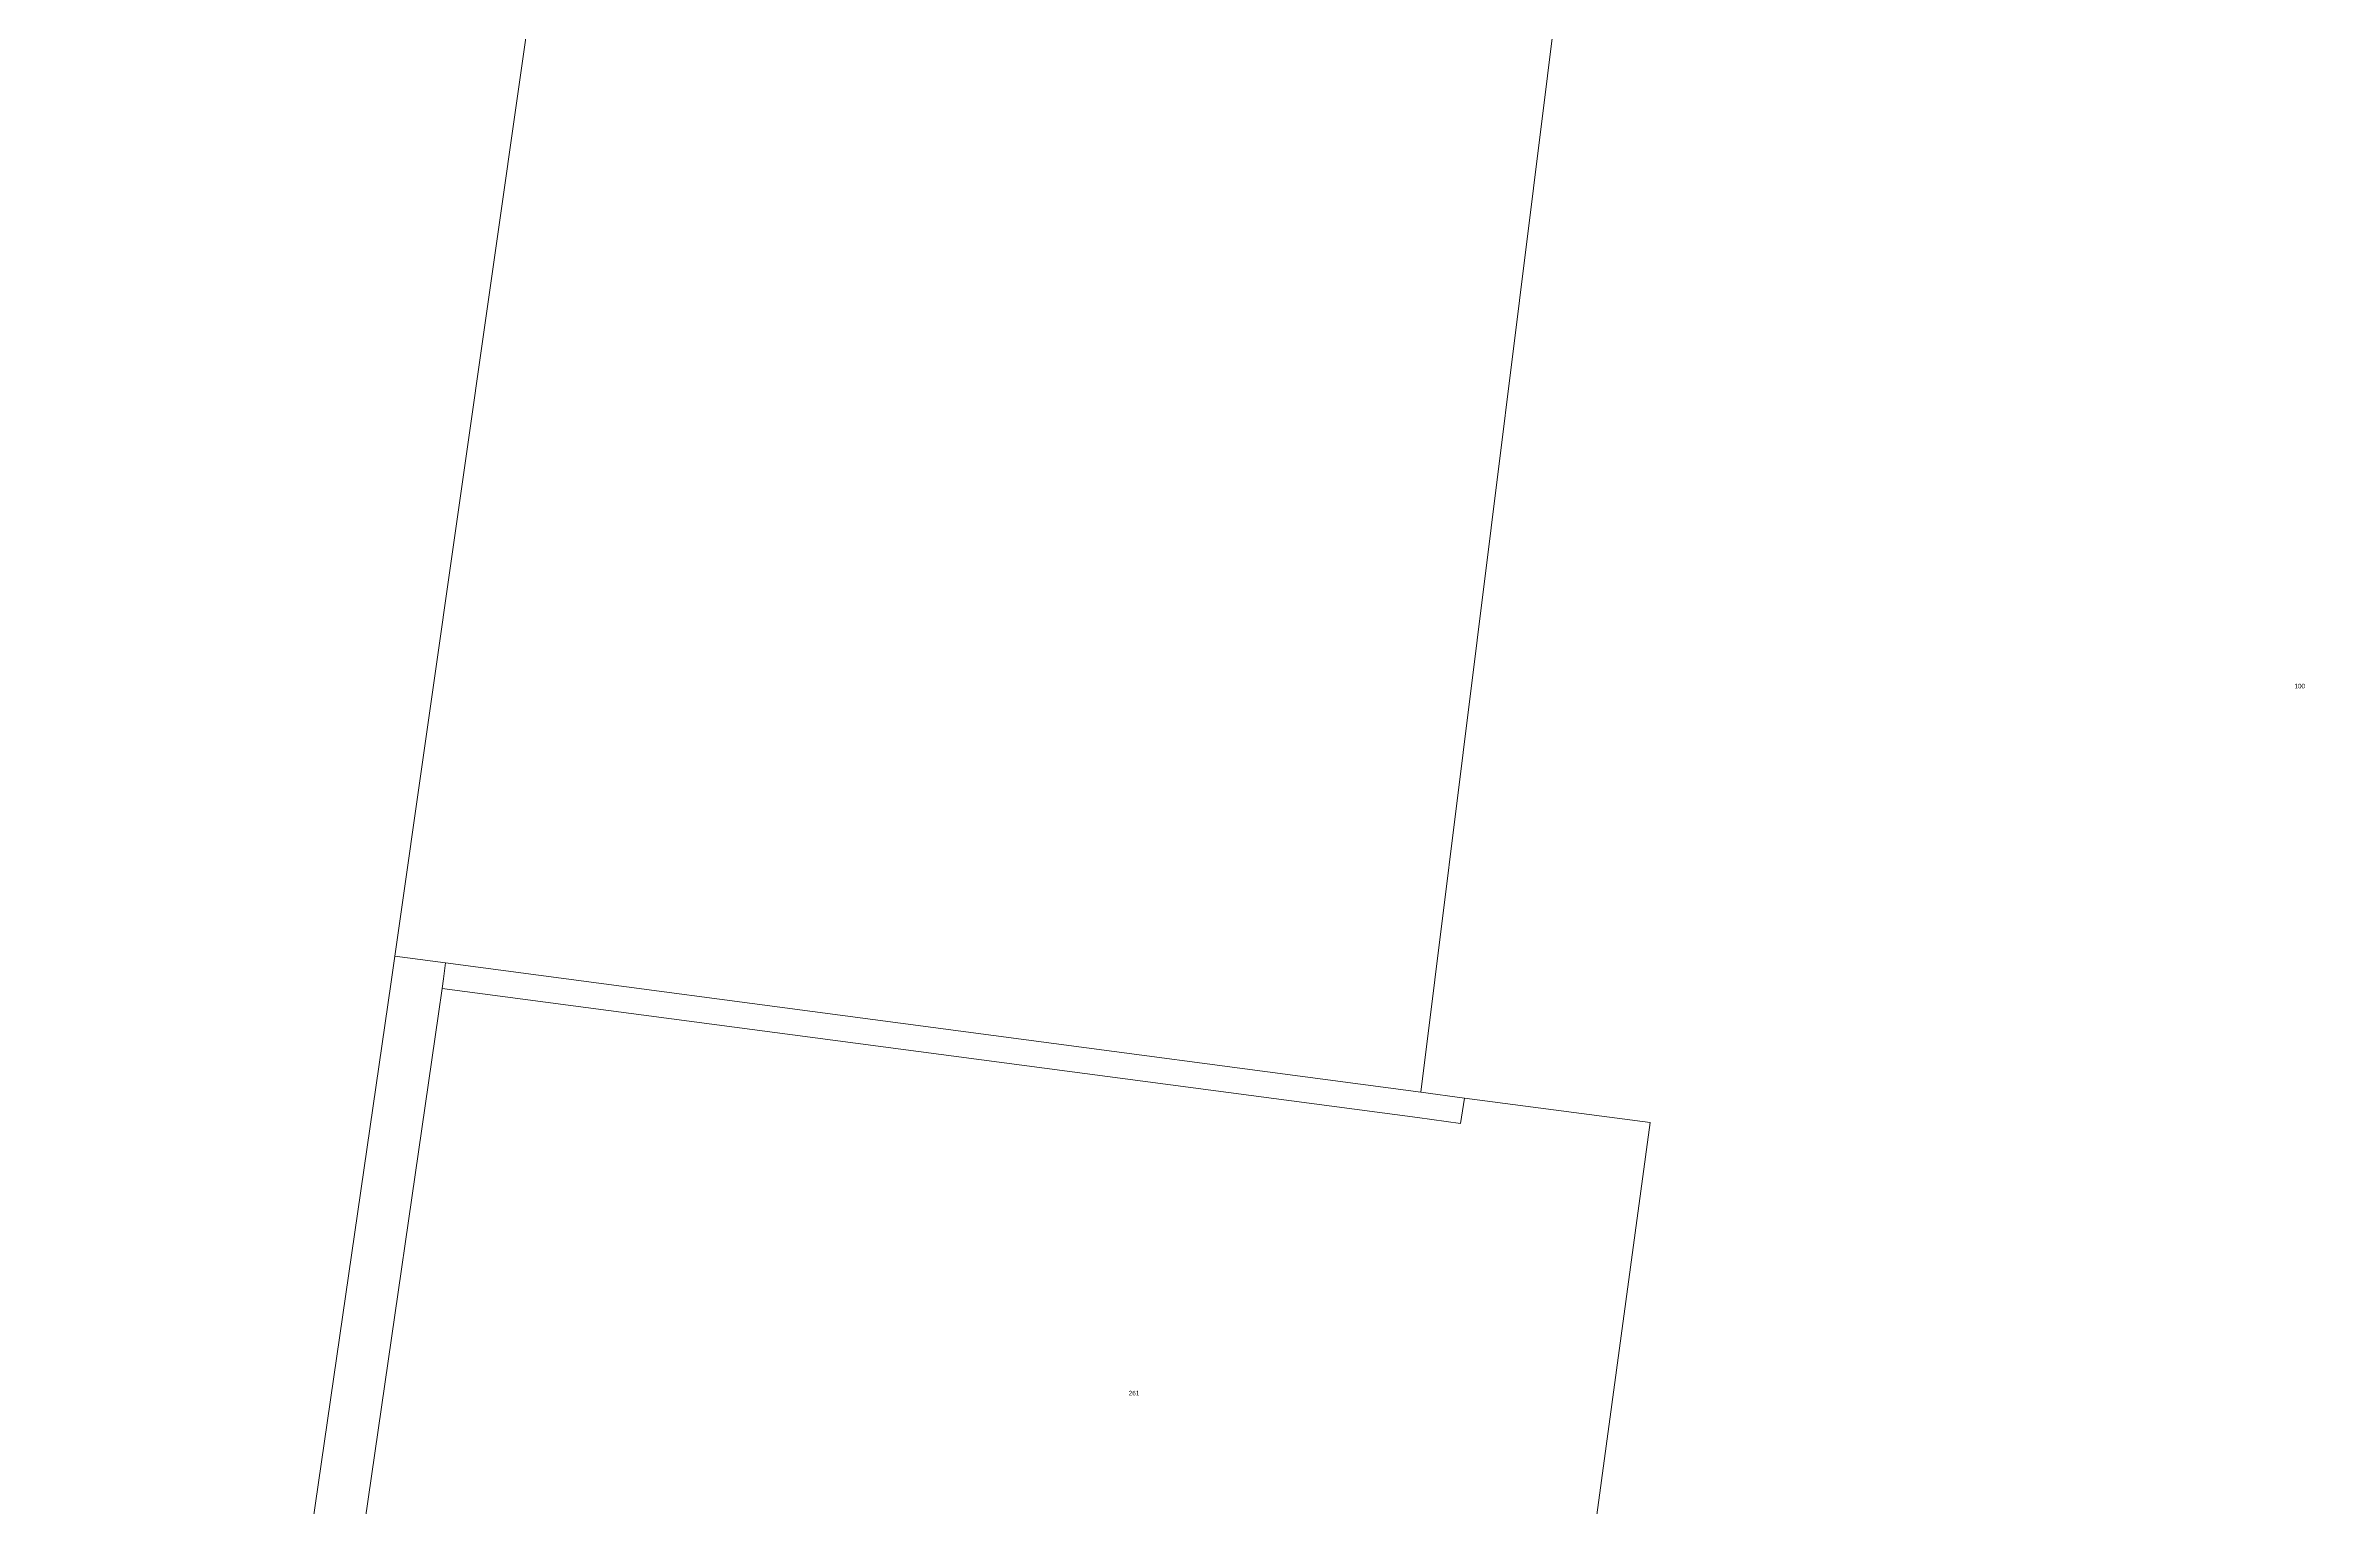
# Model space of a CAD drawing. Header units: metres. Extents: x 240566 to 246015, y 6282606 to 6289108.
# Drawn here: x 242429 to 243325, y 6286028 to 6286600 of the extents above; entities that cross this region are included whole.
import ezdxf

# ---------------------------------------------------------------- set-up
doc = ezdxf.new("R2010")
doc.units = ezdxf.units.M
doc.layers.add('Cadastre Land Parcels_SP_EXT', color=9, linetype='Continuous', lineweight=5)
doc.layers.add('Cadastre Roads_SP_EXT', color=9, linetype='Continuous', lineweight=5)
doc.styles.get("Standard").update_dxf_attribs({"font": 'arial.ttf'})

msp = doc.modelspace()

# ---------------------------------------------------------------- linework, layer by layer
at = {"layer": 'Cadastre Land Parcels_SP_EXT', "linetype": 'Continuous'}
for points in [[(242418.66, 6285798.3), (242506.51, 6285832.84), (242564.73, 6286233.97), (242565.92, 6286242.14), (242566.15, 6286243.92), (242692.5, 6287129.86)], [(242692.5, 6287129.86), (242566.15, 6286243.92), (242585.95, 6286241.3), (242967.85, 6286190.72), (243078.17, 6287075.79)]]:
    msp.add_lwpolyline(points, dxfattribs=at)
for points in [[(243225.9, 6285988.72), (243370.3, 6286015.21), (243379.93, 6286093.28), (243382.67, 6286116.11), (243407.69, 6286321.01), (243493.5, 6287021.71), (243078.17, 6287075.79), (242967.85, 6286190.72), (242984.92, 6286188.41), (243057.69, 6286178.81), (243025.45, 6285941.62), (243047.08, 6285939.21), (243137.14, 6285929.4), (243225.9, 6285988.72)], [(242984.92, 6286188.41), (242983.33, 6286178.48), (242966.53, 6286180.76), (242584.71, 6286231.33), (242583.21, 6286221.4), (242528.12, 6285841.3), (242792.23, 6285944.94), (242857.04, 6285947.67), (243024.84, 6285936.72), (243025.45, 6285941.62), (243057.69, 6286178.81), (242984.92, 6286188.41)]]:
    msp.add_lwpolyline(points, close=True, dxfattribs=at)
at = {"layer": 'Cadastre Roads_SP_EXT', "linetype": 'Continuous'}
msp.add_lwpolyline([(242984.92, 6286188.41), (242967.85, 6286190.72), (242585.95, 6286241.3), (242585.17, 6286235.02), (242584.71, 6286231.33), (242966.53, 6286180.76), (242983.33, 6286178.48), (242984.92, 6286188.41)], close=True, dxfattribs=at)

# ---------------------------------------------------------------- texts
at = {"layer": 'Cadastre Land Parcels_SP_EXT'}
for s, p in [('100', (243309.87, 6286348.81)), ('261', (242853.46, 6286071.95))]:
    msp.add_text(s, height=1.8, dxfattribs=at).set_placement(p)

doc.saveas('drawing.dxf')
